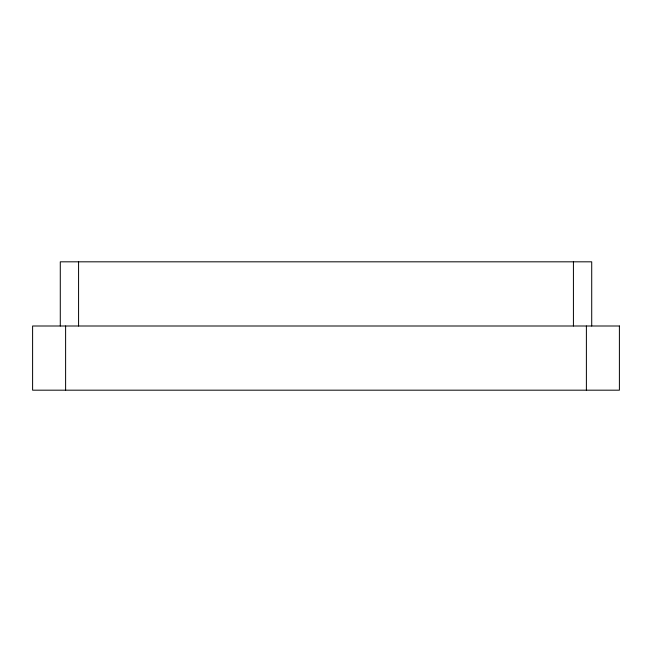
<?xml version="1.0" encoding="UTF-8"?>
<svg xmlns="http://www.w3.org/2000/svg" width="652" height="652" viewBox="0 0 652 652"><rect width="100%" height="100%" fill="white"/><g stroke="black" fill="none" stroke-linecap="round" stroke-linejoin="round"><path stroke-width="0.98" d="M591.714 326L591.714 261.819L60.286 261.819L60.286 326M586.392 326L586.392 390.181M573.426 261.819L573.426 326M78.574 261.819L78.574 326M65.608 326L65.608 390.181M619.4 326L32.6 326L32.6 390.181L619.4 390.181L619.4 326"/></g></svg>
